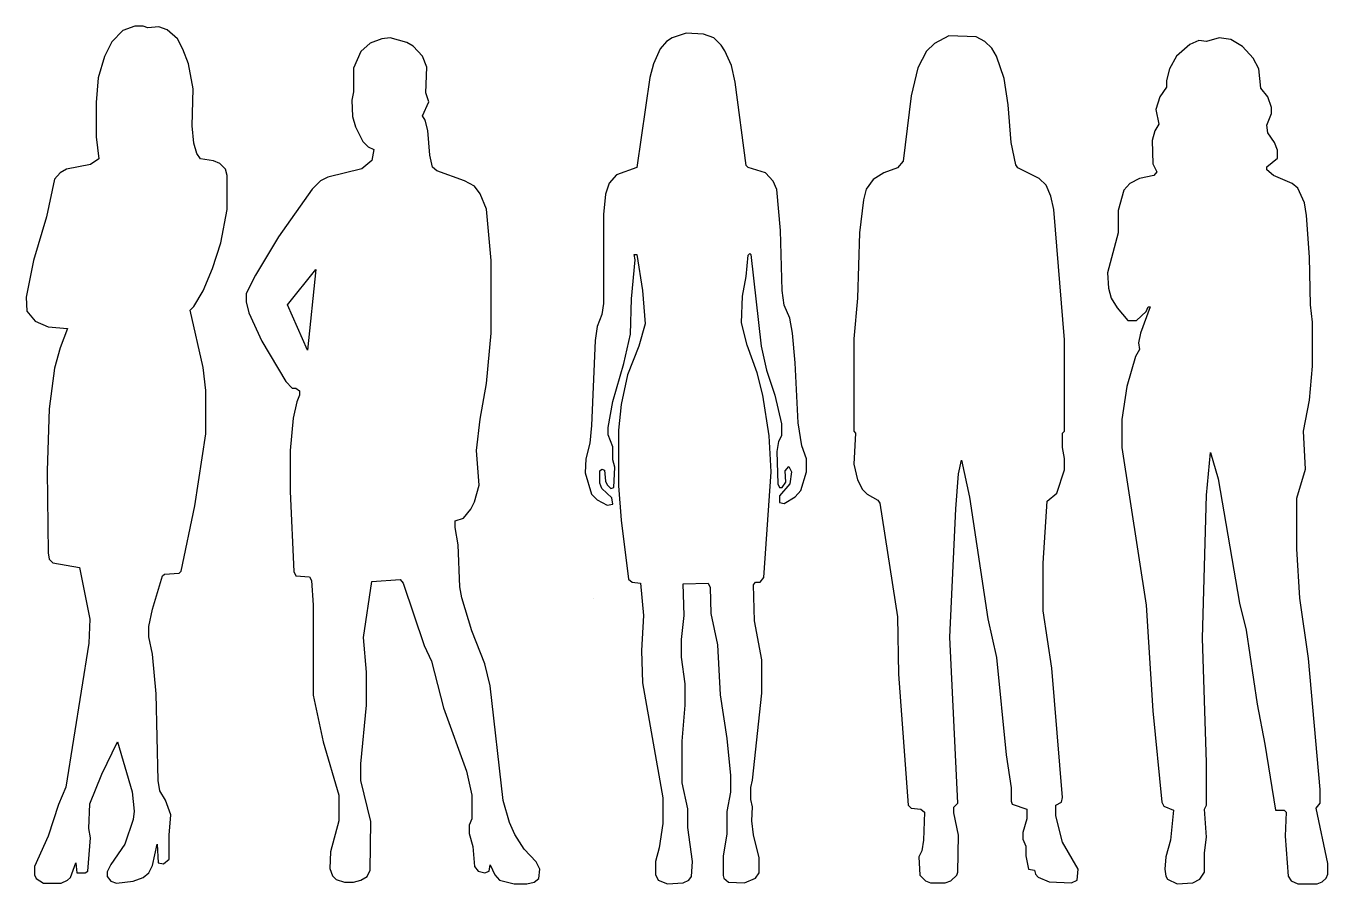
# Model space of a CAD drawing. Extents: x -1236 to 1271, y -666 to 986.
import ezdxf

# ---------------------------------------------------------------- set-up
doc = ezdxf.new("R2010")
doc.units = 0
doc.header["$LTSCALE"] = 20
doc.layers.add('_____1', color=7, linetype='CONTINUOUS')

msp = doc.modelspace()

# ---------------------------------------------------------------- linework, layer by layer
at = {"layer": '_____1', "color": 0, "linetype": 'CONTINUOUS', "flags": 128}
for points in [[(-980.3, 984.4), (-1001.7, 982.7), (-1001.7, 982.7), (-1010.5, 986.2), (-1010.5, 986.2), (-1026.5, 986.2), (-1026.5, 986.2), (-1049.6, 977.3), (-1049.6, 977.3), (-1071, 956), (-1071, 956), (-1085.2, 927.6), (-1085.2, 927.6), (-1097.6, 886.7), (-1097.6, 886.7), (-1101.2, 838.7), (-1101.2, 838.7), (-1101.2, 773), (-1101.2, 773), (-1095.8, 730.3), (-1095.8, 730.3), (-1111.8, 719.7), (-1111.8, 719.7), (-1158, 710.8), (-1158, 710.8), (-1170.5, 703.7), (-1170.5, 703.7), (-1181.1, 691.2), (-1181.1, 691.2), (-1197.1, 618.4), (-1197.1, 618.4), (-1222, 534.9), (-1222, 534.9), (-1236.2, 463.8), (-1236.2, 463.8), (-1234.4, 437.1), (-1234.4, 437.1), (-1218.4, 417.6), (-1218.4, 417.6), (-1193.6, 406.9), (-1193.6, 406.9), (-1156.3, 403.4), (-1156.3, 403.4), (-1170.5, 366.1), (-1170.5, 366.1), (-1181.1, 327), (-1181.1, 327), (-1191.8, 248.8), (-1191.8, 248.8), (-1195.3, 129.7), (-1195.3, 129.7), (-1193.6, -28.4), (-1193.6, -28.4), (-1191.8, -40.9), (-1191.8, -40.9), (-1184.7, -48), (-1184.7, -48), (-1133.2, -56.9), (-1133.2, -56.9), (-1113.6, -156.4), (-1113.6, -156.4), (-1115.4, -202.6), (-1115.4, -202.6), (-1159.8, -479.8), (-1159.8, -479.8), (-1174, -513.5), (-1174, -513.5), (-1193.6, -573.9), (-1193.6, -573.9), (-1220.2, -632.6), (-1220.2, -632.6), (-1220.2, -648.6), (-1220.2, -648.6), (-1216.7, -655.7), (-1216.7, -655.7), (-1202.5, -664.6), (-1202.5, -664.6), (-1168.7, -664.6), (-1168.7, -664.6), (-1156.3, -659.2), (-1156.3, -659.2), (-1150.9, -653.9), (-1150.9, -653.9), (-1140.3, -625.5), (-1140.3, -625.5), (-1138.5, -645), (-1138.5, -645), (-1122.5, -645), (-1122.5, -645), (-1117.2, -641.5), (-1117.2, -641.5), (-1111.8, -577.5), (-1111.8, -577.5), (-1115.4, -559.7), (-1115.4, -559.7), (-1113.6, -511.8), (-1113.6, -511.8), (-1090.5, -454.9), (-1090.5, -454.9), (-1060.3, -392.7), (-1060.3, -392.7), (-1031.9, -488.7), (-1031.9, -488.7), (-1028.3, -526), (-1028.3, -526), (-1030.1, -542), (-1030.1, -542), (-1046.1, -589.9), (-1046.1, -589.9), (-1072.7, -629), (-1072.7, -629), (-1079.8, -643.2), (-1079.8, -643.2), (-1079.8, -652.1), (-1079.8, -652.1), (-1072.7, -661), (-1072.7, -661), (-1062.1, -664.6), (-1062.1, -664.6), (-1030.1, -661), (-1030.1, -661), (-1010.5, -653.9), (-1010.5, -653.9), (-999.9, -645), (-999.9, -645), (-992.8, -630.8), (-992.8, -630.8), (-983.9, -589.9), (-983.9, -589.9), (-982.1, -625.5), (-982.1, -625.5), (-971.5, -627.3), (-971.5, -627.3), (-960.8, -618.4), (-960.8, -618.4), (-960.8, -572.2), (-960.8, -572.2), (-957.2, -533.1), (-957.2, -533.1), (-967.9, -504.6), (-967.9, -504.6), (-978.6, -486.9), (-978.6, -486.9), (-982.1, -467.3), (-982.1, -467.3), (-985.7, -300.3), (-985.7, -300.3), (-992.8, -223.9), (-992.8, -223.9), (-999.9, -190.1), (-999.9, -190.1), (-999.9, -170.6), (-999.9, -170.6), (-992.8, -136.8), (-992.8, -136.8), (-973.2, -72.8), (-973.2, -72.8), (-969.7, -69.3), (-969.7, -69.3), (-941.2, -67.5), (-941.2, -67.5), (-937.7, -64), (-937.7, -64), (-911, 62.2), (-911, 62.2), (-889.7, 200.8), (-889.7, 200.8), (-889.7, 284.3), (-889.7, 284.3), (-895, 328.7), (-895, 328.7), (-919.9, 438.9), (-919.9, 438.9), (-912.8, 446), (-912.8, 446), (-895, 476.2), (-895, 476.2), (-877.3, 518.9), (-877.3, 518.9), (-861.3, 568.6), (-861.3, 568.6), (-848.8, 632.6), (-848.8, 632.6), (-848.8, 698.4), (-848.8, 698.4), (-852.4, 710.8), (-852.4, 710.8), (-863.1, 721.5), (-863.1, 721.5), (-875.5, 726.8), (-875.5, 726.8), (-900.4, 730.3), (-900.4, 730.3), (-907.5, 741), (-907.5, 741), (-912.8, 760.5), (-912.8, 760.5), (-916.4, 794.3), (-916.4, 794.3), (-914.6, 865.4), (-914.6, 865.4), (-923.5, 913.4), (-923.5, 913.4), (-934.1, 941.8), (-934.1, 941.8), (-944.8, 961.3), (-944.8, 961.3), (-964.3, 979.1), (-964.3, 979.1), (-980.3, 984.4)], [(-503.2, 954.7), (-534.9, 963.5), (-550.8, 961.8), (-573.8, 952.9), (-591.4, 937), (-605.6, 905.3), (-605.6, 859.3), (-609.1, 843.4), (-607.3, 811.7), (-602, 792.2), (-587.9, 764), (-577.3, 753.4), (-566.7, 748.1), (-570.3, 726.9), (-589.7, 711), (-655, 695.1), (-669.1, 688.1), (-685, 672.2), (-750.4, 580.3), (-794.5, 506.2), (-812.2, 470.9), (-812.2, 455), (-806.9, 433.8), (-782.1, 379), (-736.2, 301.4), (-723.9, 289), (-716.8, 289), (-709.7, 283.7), (-709.7, 274.9), (-715, 262.5), (-722.1, 230.7), (-727.4, 168.9), (-727.4, 89.5), (-720.3, -64.2), (-716.8, -73), (-690.3, -74.8), (-686.8, -81.8), (-683.3, -129.5), (-683.3, -302.5), (-663.8, -392.6), (-633.8, -495), (-633.8, -544.5), (-649.7, -604.5), (-651.5, -636.3), (-646.2, -650.4), (-639.1, -657.5), (-623.2, -662.8), (-605.6, -662.8), (-591.4, -659.2), (-579.1, -652.2), (-573.8, -639.8), (-572, -546.2), (-591.4, -466.8), (-591.4, -435), (-580.8, -322), (-580.8, -258.4), (-586.1, -191.3), (-570.3, -83.6), (-515.5, -80.1), (-510.2, -87.1), (-469.6, -207.2), (-455.5, -237.2), (-432.5, -327.3), (-388.4, -449.1), (-377.8, -495), (-377.8, -540.9), (-383.1, -553.3), (-383.1, -569.2), (-376, -593.9), (-372.5, -632.7), (-365.4, -641.6), (-353.1, -645.1), (-344.2, -641.6), (-342.5, -629.2), (-333.6, -648.6), (-324.8, -659.2), (-296.6, -666.3), (-271.8, -666.3), (-257.7, -662.8), (-248.9, -655.7), (-247.1, -638), (-254.2, -623.9), (-277.1, -599.2), (-294.8, -570.9), (-305.4, -548), (-317.7, -505.6), (-342.5, -284.9), (-353.1, -242.5), (-377.8, -178.9), (-397.2, -115.4), (-400.7, -94.2), (-404.3, -13), (-409.6, 20.6), (-409.6, 33), (-393.7, 38.3), (-379.5, 55.9), (-372.5, 70), (-363.7, 101.8), (-369, 168.9), (-361.9, 229), (-349.5, 297.8), (-340.7, 394.9), (-340.7, 534.4), (-349.5, 633.3), (-361.9, 663.3), (-372.5, 677.5), (-391.9, 688.1), (-444.9, 707.5), (-453.7, 714.5), (-459, 737.5), (-462.5, 785.2), (-467.8, 804.6), (-473.1, 813.4), (-460.8, 839.9), (-466.1, 857.6), (-464.3, 907), (-473.1, 928.2), (-490.8, 947.6)], [(34.6, 972.5), (7.8, 963.6), (7.8, 963.6), (-2.9, 956.5), (-2.9, 956.5), (-15.4, 942.2), (-15.4, 942.2), (-27.8, 913.7), (-27.8, 913.7), (-35, 886.9), (-35, 886.9), (-59.9, 714), (-59.9, 714), (-99.2, 699.7), (-99.2, 699.7), (-113.4, 683.7), (-113.4, 683.7), (-120.6, 662.3), (-120.6, 662.3), (-124.1, 623), (-124.1, 623), (-124.1, 451.9), (-124.1, 451.9), (-127.7, 430.5), (-127.7, 430.5), (-136.6, 407.3), (-136.6, 407.3), (-140.2, 380.6), (-140.2, 380.6), (-147.3, 216.5), (-147.3, 216.5), (-150.9, 182.7), (-150.9, 182.7), (-158, 152.3), (-158, 152.3), (-159.8, 125.6), (-159.8, 125.6), (-147.3, 84.6), (-147.3, 84.6), (-136.6, 73.9), (-136.6, 73.9), (-117, 63.2), (-117, 63.2), (-106.3, 65), (-106.3, 65), (-108.1, 77.5), (-108.1, 77.5), (-127.7, 95.3), (-127.7, 95.3), (-131.3, 106), (-131.3, 106), (-131.3, 129.2), (-131.3, 129.2), (-127.7, 132.7), (-127.7, 132.7), (-122.3, 131), (-122.3, 131), (-120.6, 109.6), (-120.6, 109.6), (-117, 102.4), (-117, 102.4), (-109.9, 95.3), (-109.9, 95.3), (-104.5, 97.1), (-104.5, 97.1), (-102.7, 136.3), (-102.7, 136.3), (-106.3, 150.6), (-106.3, 150.6), (-106.3, 175.5), (-106.3, 175.5), (-115.2, 198.7), (-115.2, 198.7), (-115.2, 213), (-115.2, 213), (-106.3, 262.9), (-106.3, 262.9), (-84.9, 336), (-84.9, 336), (-72.4, 393), (-72.4, 393), (-70.6, 460.8), (-70.6, 460.8), (-63.5, 535.7), (-63.5, 535.7), (-65.3, 546.4), (-65.3, 546.4), (-59.9, 546.4), (-59.9, 546.4), (-49.2, 476.8), (-49.2, 476.8), (-43.9, 412.7), (-43.9, 412.7), (-56.4, 369.9), (-56.4, 369.9), (-77.8, 314.6), (-77.8, 314.6), (-90.2, 257.5), (-90.2, 257.5), (-95.6, 207.6), (-95.6, 207.6), (-95.6, 100.6), (-95.6, 100.6), (-90.2, 34.7), (-90.2, 34.7), (-76, -79.4), (-76, -79.4), (-68.9, -84.8), (-68.9, -84.8), (-52.8, -86.6), (-52.8, -86.6), (-47.5, -149), (-47.5, -149), (-51, -216.7), (-51, -216.7), (-49.2, -279.1), (-49.2, -279.1), (-10, -500.2), (-10, -500.2), (-10, -550.1), (-10, -550.1), (-17.1, -596.5), (-17.1, -596.5), (-24.3, -623.2), (-24.3, -623.2), (-24.3, -648.2), (-24.3, -648.2), (-18.9, -658.9), (-18.9, -658.9), (-1.1, -666), (-1.1, -666), (29.2, -664.2), (29.2, -664.2), (39.9, -658.9), (39.9, -658.9), (45.3, -651.8), (45.3, -651.8), (47, -623.2), (47, -623.2), (38.1, -557.3), (38.1, -557.3), (38.1, -521.6), (38.1, -521.6), (27.4, -471.7), (27.4, -471.7), (27.4, -391.5), (27.4, -391.5), (32.8, -321.9), (32.8, -321.9), (32.8, -280.9), (32.8, -280.9), (25.6, -229.2), (25.6, -229.2), (25.6, -195.3), (25.6, -195.3), (31, -149), (31, -149), (29.2, -88.4), (29.2, -88.4), (77.4, -86.6), (77.4, -86.6), (80.9, -95.5), (80.9, -95.5), (82.7, -145.4), (82.7, -145.4), (95.2, -206), (95.2, -206), (100.5, -302.3), (100.5, -302.3), (113, -386.1), (113, -386.1), (120.1, -457.4), (120.1, -457.4), (120.1, -489.5), (120.1, -489.5), (113, -527), (113, -527), (113, -569.8), (113, -569.8), (105.9, -612.5), (105.9, -612.5), (105.9, -650), (105.9, -650), (107.7, -655.3), (107.7, -655.3), (116.6, -662.5), (116.6, -662.5), (146.9, -664.2), (146.9, -664.2), (168.3, -655.3), (168.3, -655.3), (175.4, -644.6), (175.4, -644.6), (175.4, -616.1), (175.4, -616.1), (164.7, -571.5), (164.7, -571.5), (161.1, -544.8), (161.1, -544.8), (162.9, -518), (162.9, -518), (159.4, -503.8), (159.4, -503.8), (159.4, -480.6), (159.4, -480.6), (162.9, -466.3), (162.9, -466.3), (180.8, -298.7), (180.8, -298.7), (180.8, -234.6), (180.8, -234.6), (166.5, -159.7), (166.5, -159.7), (164.7, -90.1), (164.7, -90.1), (168.3, -84.8), (168.3, -84.8), (177.2, -84.8), (177.2, -84.8), (184.3, -75.9), (184.3, -75.9), (198.6, 127.4), (198.6, 127.4), (195, 196.9), (195, 196.9), (182.5, 275.4), (182.5, 275.4), (171.8, 318.2), (171.8, 318.2), (152.2, 371.6), (152.2, 371.6), (141.5, 414.4), (141.5, 414.4), (143.3, 466.1), (143.3, 466.1), (150.5, 503.6), (150.5, 503.6), (154, 544.6), (154, 544.6), (157.6, 548.2), (157.6, 548.2), (159.4, 546.4), (159.4, 546.4), (179, 369.9), (179, 369.9), (189.7, 323.5), (189.7, 323.5), (205.7, 275.4), (205.7, 275.4), (218.2, 220.1), (218.2, 220.1), (218.2, 196.9), (218.2, 196.9), (212.9, 186.2), (212.9, 186.2), (209.3, 166.6), (209.3, 166.6), (211.1, 104.2), (211.1, 104.2), (214.6, 97.1), (214.6, 97.1), (220, 97.1), (220, 97.1), (227.1, 107.8), (227.1, 107.8), (225.3, 129.2), (225.3, 129.2), (232.5, 138.1), (232.5, 138.1), (237.8, 127.4), (237.8, 127.4), (234.3, 104.2), (234.3, 104.2), (214.6, 81), (214.6, 81), (214.6, 68.5), (214.6, 68.5), (223.6, 66.8), (223.6, 66.8), (244.9, 79.2), (244.9, 79.2), (255.6, 91.7), (255.6, 91.7), (266.3, 127.4), (266.3, 127.4), (266.3, 152.3), (266.3, 152.3), (257.4, 177.3), (257.4, 177.3), (250.3, 221.9), (250.3, 221.9), (244.9, 337.8), (244.9, 337.8), (239.6, 394.8), (239.6, 394.8), (234.3, 423.4), (234.3, 423.4), (223.6, 448.3), (223.6, 448.3), (220, 476.8), (220, 476.8), (216.4, 592.7), (216.4, 592.7), (209.3, 671.2), (209.3, 671.2), (202.2, 687.2), (202.2, 687.2), (187.9, 703.3), (187.9, 703.3), (154, 714), (154, 714), (150.5, 717.5), (150.5, 717.5), (129.1, 878), (129.1, 878), (121.9, 910.1), (121.9, 910.1), (109.4, 938.6), (109.4, 938.6), (102.3, 949.3), (102.3, 949.3), (88, 963.6), (88, 963.6), (68.4, 970.7), (68.4, 970.7), (34.6, 972.5)], [(540.9, 967.6), (512.8, 952.6), (497.8, 937.6), (481, 905.8), (467.9, 851.6), (452.9, 726.2), (441.7, 713.1), (415.5, 703.7), (394.9, 690.6), (381.8, 671.9), (376.2, 651.3), (368.7, 587.7), (364.9, 462.3), (357.5, 383.7), (357.5, 205.9), (361.2, 202.2), (357.5, 142.3), (364.9, 112.3), (374.3, 93.6), (383.7, 84.3), (404.2, 73.1), (408, 67.4), (441.7, -151.5), (443.5, -261.9), (462.3, -514.6), (467.9, -520.2), (486.6, -522.1), (494.1, -527.7), (492.2, -581.9), (488.5, -602.5), (482.8, -613.8), (484.7, -649.3), (495.9, -660.5), (505.3, -664.3), (533.4, -664.3), (544.6, -660.5), (555.8, -649.3), (557.7, -643.7), (559.6, -572.6), (550.2, -529.5), (550.2, -518.3), (557.7, -510.8), (542.7, -190.8), (554, 56.2), (559.6, 123.6), (565.2, 149.8), (580.2, 78.7), (615.7, -155.3), (632.6, -230.1), (651.3, -417.3), (660.6, -480.9), (660.6, -507.1), (662.5, -512.7), (690.6, -522.1), (690.6, -540.8), (683.1, -567), (683.1, -580.1), (688.7, -593.2), (688.7, -611.9), (694.3, -638.1), (705.5, -640), (707.4, -647.4), (713, -653.1), (733.6, -662.4), (776.6, -664.3), (787.9, -658.7), (789.7, -638.1), (759.8, -585.7), (746.7, -535.2), (746.7, -514.6), (757.9, -509), (759.8, -499.6), (739.2, -250.7), (722.4, -140.3), (722.4, -48.6), (729.9, 71.2), (748.6, 86.2), (763.5, 131.1), (763.5, 153.5), (759.8, 174.1), (759.8, 202.2), (763.5, 205.9), (763.5, 381.8), (743, 632.6), (737.3, 658.8), (728, 679.4), (714.9, 692.5), (673.7, 713.1), (670, 718.7), (660.6, 761.7), (655, 834.7), (647.5, 885.2), (632.6, 928.3), (623.2, 943.3), (610.1, 956.4), (593.3, 965.7)], [(1061.1, 963.8), (1036.8, 956.4), (1021.8, 958.2), (1005, 950.7), (978.8, 928.3), (965.7, 904), (960, 881.5), (960, 868.4), (946.9, 849.7), (939.5, 825.4), (945.1, 797.3), (937.6, 784.2), (932, 765.5), (933.8, 720.6), (941.3, 705.6), (935.7, 698.1), (907.6, 692.5), (888.9, 683.1), (877.7, 670), (866.5, 630.7), (866.5, 587.7), (845.9, 511), (847.8, 481), (853.4, 462.3), (864.6, 443.6), (885.2, 419.3), (902, 419.3), (920.7, 436.1), (924.5, 445.5), (928.2, 445.5), (909.5, 394.9), (905.8, 376.2), (907.6, 363.1), (900.2, 350), (883.3, 292), (874, 228.4), (874, 174.1), (920.7, -129.1), (933.8, -333), (950.7, -509), (954.4, -516.4), (973.1, -523.9), (967.5, -581.9), (958.2, -613.8), (956.3, -638.1), (958.2, -651.2), (961.9, -656.8), (980.6, -666.2), (1010.6, -664.3), (1023.7, -656.8), (1033, -643.7), (1033, -606.3), (1036.8, -576.3), (1033, -522.1), (1036.8, -514.6), (1036.8, -432.2), (1029.3, -192.7), (1036.8, 82.4), (1044.3, 164.7), (1059.2, 114.2), (1100.4, -125.3), (1113.5, -177.7), (1134.1, -319.9), (1149.1, -396.7), (1169.6, -523.9), (1186.5, -523.9), (1190.2, -527.7), (1188.4, -574.5), (1194, -651.2), (1199.6, -660.5), (1212.7, -666.2), (1250.1, -666.2), (1259.5, -662.4), (1267, -654.9), (1270.7, -647.4), (1270.7, -626.9), (1248.2, -520.2), (1255.7, -510.8), (1255.7, -484.6), (1233.3, -232), (1216.4, -116), (1210.8, -20.5), (1210.8, 76.8), (1227.7, 132.9), (1223.9, 205.9), (1235.1, 265.8), (1240.8, 331.3), (1240.8, 415.5), (1237, 449.2), (1235.1, 540.9), (1229.5, 621.4), (1225.8, 645.7), (1212.7, 673.8), (1201.5, 683.1), (1165.9, 698.1), (1152.8, 709.3), (1152.8, 714.9), (1173.4, 731.8), (1173.4, 746.8), (1167.8, 761.7), (1154.7, 780.4), (1152.8, 795.4), (1162.2, 817.9), (1162.2, 829.1), (1154.7, 849.7), (1141.6, 866.5), (1137.8, 904), (1126.6, 924.5), (1106, 947), (1083.6, 960.1)], [(-732.5, 449), (-678.5, 517.4), (-694.5, 361.9)]]:
    msp.add_lwpolyline(points, close=True, dxfattribs=at)
at = {"layer": '_____1', "color": 0, "flags": 128}
for points in [[(540.9, 967.6), (512.8, 952.6), (512.8, 952.6), (497.8, 937.6), (497.8, 937.6), (481, 905.8), (481, 905.8), (467.9, 851.6), (467.9, 851.6), (452.9, 726.2), (452.9, 726.2), (441.7, 713.1), (441.7, 713.1), (415.5, 703.7), (415.5, 703.7), (394.9, 690.6), (394.9, 690.6), (381.8, 671.9), (381.8, 671.9), (376.2, 651.3), (376.2, 651.3), (368.7, 587.7), (368.7, 587.7), (364.9, 462.3), (364.9, 462.3), (357.5, 383.7), (357.5, 383.7), (357.5, 205.9), (357.5, 205.9), (361.2, 202.2), (361.2, 202.2), (357.5, 142.3), (357.5, 142.3), (364.9, 112.3), (364.9, 112.3), (374.3, 93.6), (374.3, 93.6), (383.7, 84.3), (383.7, 84.3), (404.2, 73.1), (404.2, 73.1), (408, 67.4), (408, 67.4), (441.7, -151.5), (441.7, -151.5), (443.5, -261.9), (443.5, -261.9), (462.3, -514.6), (462.3, -514.6), (467.9, -520.2), (467.9, -520.2), (486.6, -522.1), (486.6, -522.1), (494.1, -527.7), (494.1, -527.7), (492.2, -581.9), (492.2, -581.9), (488.5, -602.5), (488.5, -602.5), (482.8, -613.8), (482.8, -613.8), (484.7, -649.3), (484.7, -649.3), (495.9, -660.5), (495.9, -660.5), (505.3, -664.3), (505.3, -664.3), (533.4, -664.3), (533.4, -664.3), (544.6, -660.5), (544.6, -660.5), (555.8, -649.3), (555.8, -649.3), (557.7, -643.7), (557.7, -643.7), (559.6, -572.6), (559.6, -572.6), (550.2, -529.5), (550.2, -529.5), (550.2, -518.3), (550.2, -518.3), (557.7, -510.8), (557.7, -510.8), (542.7, -190.8), (542.7, -190.8), (554, 56.2), (554, 56.2), (559.6, 123.6), (559.6, 123.6), (565.2, 149.8), (565.2, 149.8), (580.2, 78.7), (580.2, 78.7), (615.7, -155.3), (615.7, -155.3), (632.6, -230.1), (632.6, -230.1), (651.3, -417.3), (651.3, -417.3), (660.6, -480.9), (660.6, -480.9), (660.6, -507.1), (660.6, -507.1), (662.5, -512.7), (662.5, -512.7), (690.6, -522.1), (690.6, -522.1), (690.6, -540.8), (690.6, -540.8), (683.1, -567), (683.1, -567), (683.1, -580.1), (683.1, -580.1), (688.7, -593.2), (688.7, -593.2), (688.7, -611.9), (688.7, -611.9), (694.3, -638.1), (694.3, -638.1), (705.5, -640), (705.5, -640), (707.4, -647.4), (707.4, -647.4), (713, -653.1), (713, -653.1), (733.6, -662.4), (733.6, -662.4), (776.6, -664.3), (776.6, -664.3), (787.9, -658.7), (787.9, -658.7), (789.7, -638.1), (789.7, -638.1), (759.8, -585.7), (759.8, -585.7), (746.7, -535.2), (746.7, -535.2), (746.7, -514.6), (746.7, -514.6), (757.9, -509), (757.9, -509), (759.8, -499.6), (759.8, -499.6), (739.2, -250.7), (739.2, -250.7), (722.4, -140.3), (722.4, -140.3), (722.4, -48.6), (722.4, -48.6), (729.9, 71.2), (729.9, 71.2), (748.6, 86.2), (748.6, 86.2), (763.5, 131.1), (763.5, 131.1), (763.5, 153.5), (763.5, 153.5), (759.8, 174.1), (759.8, 174.1), (759.8, 202.2), (759.8, 202.2), (763.5, 205.9), (763.5, 205.9), (763.5, 381.8), (763.5, 381.8), (743, 632.6), (743, 632.6), (737.3, 658.8), (737.3, 658.8), (728, 679.4), (728, 679.4), (714.9, 692.5), (714.9, 692.5), (673.7, 713.1), (673.7, 713.1), (670, 718.7), (670, 718.7), (660.6, 761.7), (660.6, 761.7), (655, 834.7), (655, 834.7), (647.5, 885.2), (647.5, 885.2), (632.6, 928.3), (632.6, 928.3), (623.2, 943.3), (623.2, 943.3), (610.1, 956.4), (610.1, 956.4), (593.3, 965.7), (593.3, 965.7), (540.9, 967.6)], [(1061.1, 963.8), (1036.8, 956.4), (1036.8, 956.4), (1021.8, 958.2), (1021.8, 958.2), (1005, 950.7), (1005, 950.7), (978.8, 928.3), (978.8, 928.3), (965.7, 904), (965.7, 904), (960, 881.5), (960, 881.5), (960, 868.4), (960, 868.4), (946.9, 849.7), (946.9, 849.7), (939.5, 825.4), (939.5, 825.4), (945.1, 797.3), (945.1, 797.3), (937.6, 784.2), (937.6, 784.2), (932, 765.5), (932, 765.5), (933.8, 720.6), (933.8, 720.6), (941.3, 705.6), (941.3, 705.6), (935.7, 698.1), (935.7, 698.1), (907.6, 692.5), (907.6, 692.5), (888.9, 683.1), (888.9, 683.1), (877.7, 670), (877.7, 670), (866.5, 630.7), (866.5, 630.7), (866.5, 587.7), (866.5, 587.7), (845.9, 511), (845.9, 511), (847.8, 481), (847.8, 481), (853.4, 462.3), (853.4, 462.3), (864.6, 443.6), (864.6, 443.6), (885.2, 419.3), (885.2, 419.3), (902, 419.3), (902, 419.3), (920.7, 436.1), (920.7, 436.1), (924.5, 445.5), (924.5, 445.5), (928.2, 445.5), (928.2, 445.5), (909.5, 394.9), (909.5, 394.9), (905.8, 376.2), (905.8, 376.2), (907.6, 363.1), (907.6, 363.1), (900.2, 350), (900.2, 350), (883.3, 292), (883.3, 292), (874, 228.4), (874, 228.4), (874, 174.1), (874, 174.1), (920.7, -129.1), (920.7, -129.1), (933.8, -333), (933.8, -333), (950.7, -509), (950.7, -509), (954.4, -516.4), (954.4, -516.4), (973.1, -523.9), (973.1, -523.9), (967.5, -581.9), (967.5, -581.9), (958.2, -613.8), (958.2, -613.8), (956.3, -638.1), (956.3, -638.1), (958.2, -651.2), (958.2, -651.2), (961.9, -656.8), (961.9, -656.8), (980.6, -666.2), (980.6, -666.2), (1010.6, -664.3), (1010.6, -664.3), (1023.7, -656.8), (1023.7, -656.8), (1033, -643.7), (1033, -643.7), (1033, -606.3), (1033, -606.3), (1036.8, -576.3), (1036.8, -576.3), (1033, -522.1), (1033, -522.1), (1036.8, -514.6), (1036.8, -514.6), (1036.8, -432.2), (1036.8, -432.2), (1029.3, -192.7), (1029.3, -192.7), (1036.8, 82.4), (1036.8, 82.4), (1044.3, 164.7), (1044.3, 164.7), (1059.2, 114.2), (1059.2, 114.2), (1100.4, -125.3), (1100.4, -125.3), (1113.5, -177.7), (1113.5, -177.7), (1134.1, -319.9), (1134.1, -319.9), (1149.1, -396.7), (1149.1, -396.7), (1169.6, -523.9), (1169.6, -523.9), (1186.5, -523.9), (1186.5, -523.9), (1190.2, -527.7), (1190.2, -527.7), (1188.4, -574.5), (1188.4, -574.5), (1194, -651.2), (1194, -651.2), (1199.6, -660.5), (1199.6, -660.5), (1212.7, -666.2), (1212.7, -666.2), (1250.1, -666.2), (1250.1, -666.2), (1259.5, -662.4), (1259.5, -662.4), (1267, -654.9), (1267, -654.9), (1270.7, -647.4), (1270.7, -647.4), (1270.7, -626.9), (1270.7, -626.9), (1248.2, -520.2), (1248.2, -520.2), (1255.7, -510.8), (1255.7, -510.8), (1255.7, -484.6), (1255.7, -484.6), (1233.3, -232), (1233.3, -232), (1216.4, -116), (1216.4, -116), (1210.8, -20.5), (1210.8, -20.5), (1210.8, 76.8), (1210.8, 76.8), (1227.7, 132.9), (1227.7, 132.9), (1223.9, 205.9), (1223.9, 205.9), (1235.1, 265.8), (1235.1, 265.8), (1240.8, 331.3), (1240.8, 331.3), (1240.8, 415.5), (1240.8, 415.5), (1237, 449.2), (1237, 449.2), (1235.1, 540.9), (1235.1, 540.9), (1229.5, 621.4), (1229.5, 621.4), (1225.8, 645.7), (1225.8, 645.7), (1212.7, 673.8), (1212.7, 673.8), (1201.5, 683.1), (1201.5, 683.1), (1165.9, 698.1), (1165.9, 698.1), (1152.8, 709.3), (1152.8, 709.3), (1152.8, 714.9), (1152.8, 714.9), (1173.4, 731.8), (1173.4, 731.8), (1173.4, 746.8), (1173.4, 746.8), (1167.8, 761.7), (1167.8, 761.7), (1154.7, 780.4), (1154.7, 780.4), (1152.8, 795.4), (1152.8, 795.4), (1162.2, 817.9), (1162.2, 817.9), (1162.2, 829.1), (1162.2, 829.1), (1154.7, 849.7), (1154.7, 849.7), (1141.6, 866.5), (1141.6, 866.5), (1137.8, 904), (1137.8, 904), (1126.6, 924.5), (1126.6, 924.5), (1106, 947), (1106, 947), (1083.6, 960.1), (1083.6, 960.1), (1061.1, 963.8)]]:
    msp.add_lwpolyline(points, close=True, dxfattribs=at)
msp.add_lwpolyline([(-143.4, -115.8), (-143.4, -115.8), (-143.4, -115.8), (-143.4, -115.9), (-143.4, -115.8)], dxfattribs=at)

doc.saveas('drawing.dxf')
